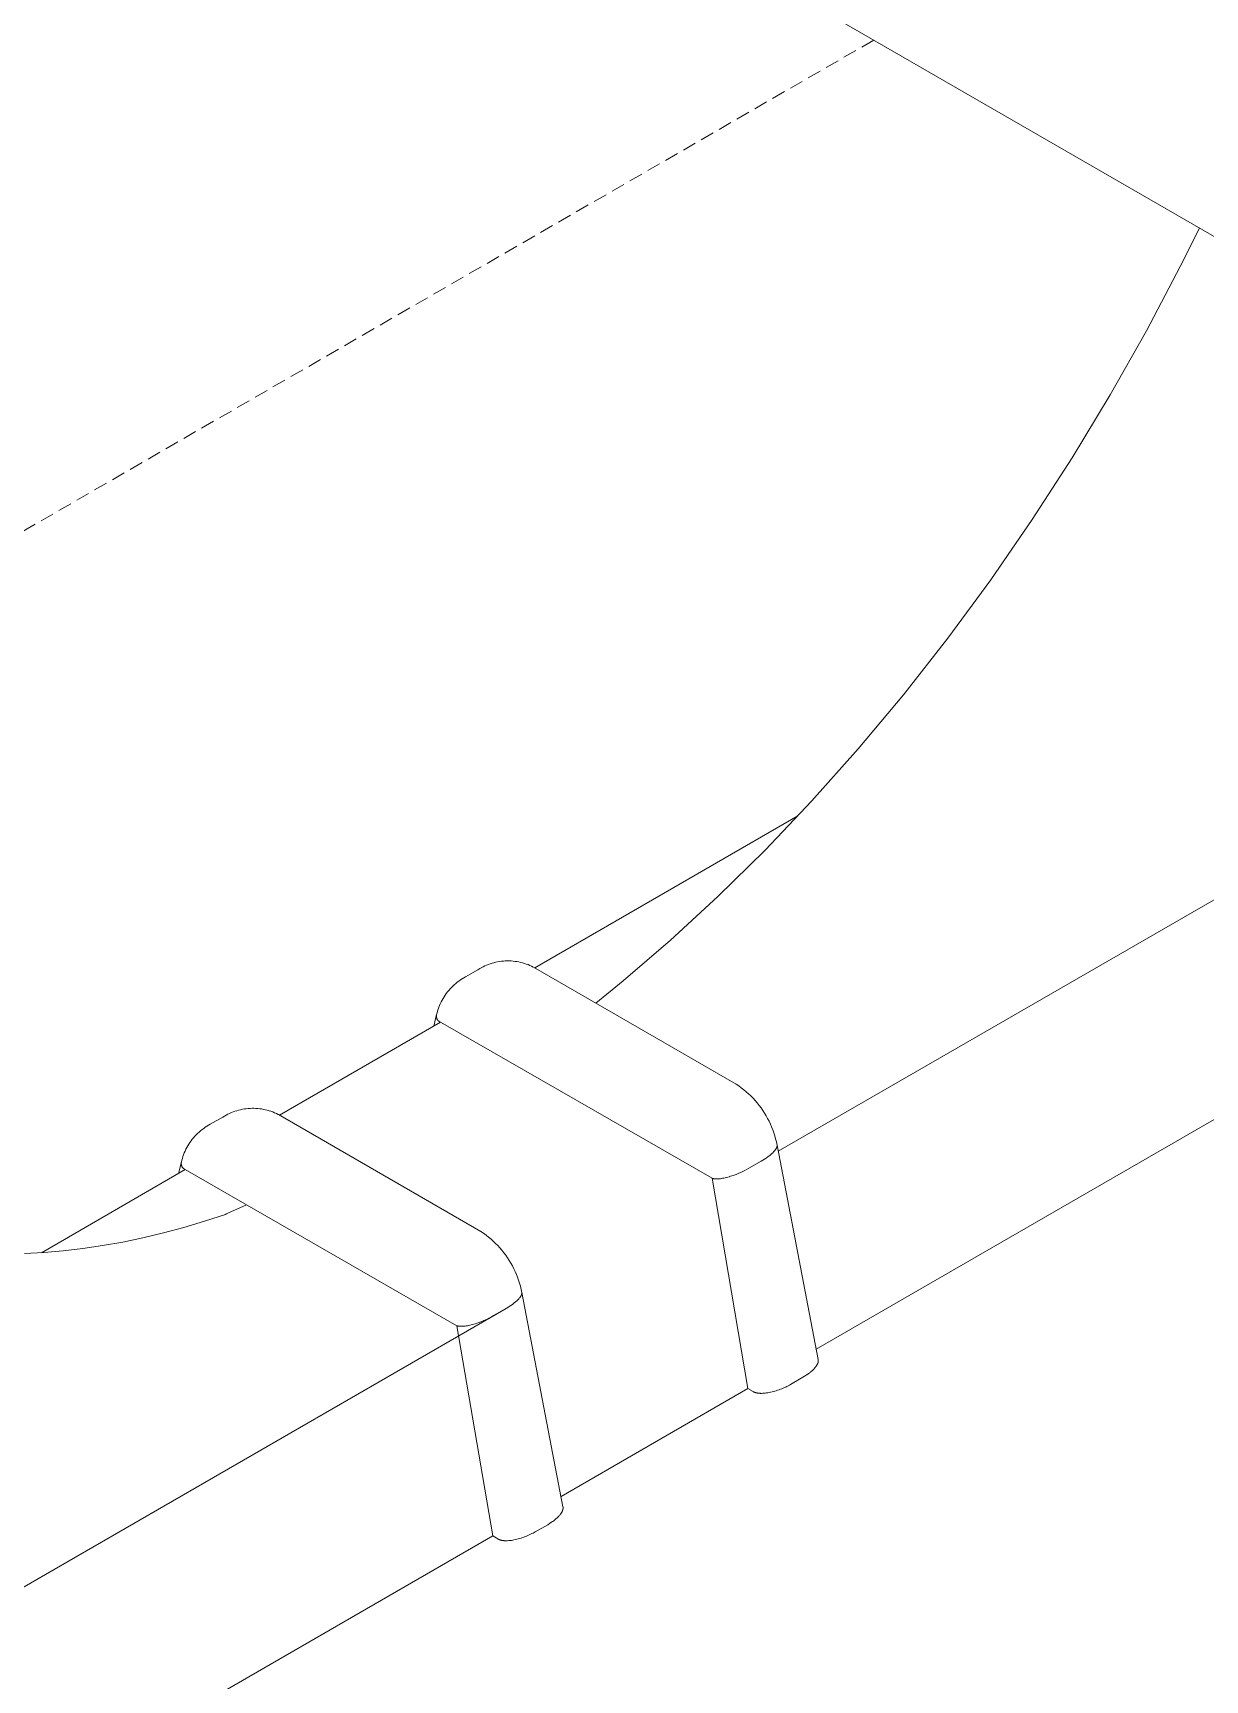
# Model space of a CAD drawing. Header units: millimetres. Extents: x -67 to 4862, y -244 to 3199.
# Drawn here: x 3369.3 to 3477.7, y 1377.2 to 1529.5 of the extents above; entities that cross this region are included whole.
import ezdxf

# ---------------------------------------------------------------- set-up
doc = ezdxf.new("R2010")
doc.units = ezdxf.units.MM
doc.linetypes.add('HIDDEN', pattern=[1.905, 1.27, -0.635])
doc.layers.add('ZANO_R', color=7, linetype='Continuous', lineweight=0)
doc.layers.add('ZANO_R_przerywana', color=7, linetype='HIDDEN', lineweight=0)

msp = doc.modelspace()

# ---------------------------------------------------------------- linework, layer by layer
at = {"layer": 'ZANO_R'}
for p, q in [((3194.79, 1674.48), (3880.84, 1278.39)), ((3475.43, 1507.9), (3477.19, 1511.44)), ((3472.29, 1501.93), (3475.43, 1507.9)), ((3468.95, 1496.02), (3472.29, 1501.93)), ((3465.43, 1490.2), (3468.95, 1496.02)), ((3461.74, 1484.49), (3465.43, 1490.2)), ((3457.9, 1478.92), (3461.74, 1484.49)), ((3438.25, 1426.08), (3531.64, 1480)), ((3453.92, 1473.52), (3457.9, 1478.92)), ((3449.83, 1468.3), (3453.92, 1473.52)), ((3470.77, 1424.53), (3549.24, 1469.84)), ((3445.63, 1463.28), (3449.83, 1468.3)), ((3441.36, 1458.49), (3445.63, 1463.28)), ((3437.03, 1453.94), (3441.36, 1458.49)), ((3415.74, 1443.05), (3440.06, 1457.09)), ((3432.66, 1449.64), (3437.03, 1453.94)), ((3428.28, 1445.6), (3432.66, 1449.64)), ((3423.9, 1441.83), (3428.28, 1445.6)), ((3409.34, 1442.21), (3410.49, 1442.87)), ((3410.49, 1442.87), (3410.65, 1442.97)), ((3410.65, 1442.97), (3410.8, 1443.05)), ((3410.8, 1443.05), (3410.96, 1443.14)), ((3410.96, 1443.14), (3411.12, 1443.22)), ((3411.12, 1443.22), (3411.28, 1443.29)), ((3411.28, 1443.29), (3411.45, 1443.35)), ((3411.45, 1443.35), (3411.62, 1443.41)), ((3411.62, 1443.41), (3411.79, 1443.47)), ((3411.79, 1443.47), (3411.96, 1443.52)), ((3411.96, 1443.52), (3412.13, 1443.56)), ((3412.13, 1443.56), (3412.31, 1443.59)), ((3412.31, 1443.59), (3412.48, 1443.62)), ((3412.48, 1443.62), (3412.66, 1443.65)), ((3412.66, 1443.65), (3412.84, 1443.67)), ((3412.84, 1443.67), (3413.02, 1443.68)), ((3413.02, 1443.68), (3413.19, 1443.68)), ((3413.19, 1443.68), (3413.37, 1443.68)), ((3413.37, 1443.68), (3413.55, 1443.68)), ((3413.55, 1443.68), (3413.73, 1443.66)), ((3413.73, 1443.66), (3413.91, 1443.64)), ((3413.91, 1443.64), (3414.08, 1443.62)), ((3414.08, 1443.62), (3414.26, 1443.59)), ((3414.26, 1443.59), (3414.43, 1443.55)), ((3414.43, 1443.55), (3414.61, 1443.51)), ((3414.61, 1443.51), (3414.78, 1443.46)), ((3414.78, 1443.46), (3414.95, 1443.4)), ((3414.95, 1443.4), (3415.12, 1443.34)), ((3415.12, 1443.34), (3415.28, 1443.27)), ((3415.28, 1443.27), (3415.44, 1443.2)), ((3415.44, 1443.2), (3415.6, 1443.12)), ((3415.63, 1443.1), (3434.36, 1432.29)), ((3407.56, 1440.67), (3407.68, 1440.82)), ((3407.68, 1440.82), (3407.79, 1440.96)), ((3407.79, 1440.96), (3407.91, 1441.1)), ((3407.91, 1441.1), (3408.04, 1441.23)), ((3408.04, 1441.23), (3408.17, 1441.36)), ((3408.17, 1441.36), (3408.3, 1441.48)), ((3408.3, 1441.48), (3408.44, 1441.6)), ((3408.44, 1441.6), (3408.58, 1441.71)), ((3408.58, 1441.71), (3408.72, 1441.82)), ((3408.72, 1441.82), (3408.87, 1441.93)), ((3408.87, 1441.93), (3409.03, 1442.03)), ((3409.03, 1442.03), (3409.18, 1442.12)), ((3409.18, 1442.12), (3409.34, 1442.21)), ((3421.38, 1439.79), (3423.9, 1441.83)), ((3406.76, 1439.05), (3406.81, 1439.23)), ((3406.81, 1439.23), (3406.87, 1439.4)), ((3406.87, 1439.4), (3406.94, 1439.57)), ((3406.94, 1439.57), (3407.01, 1439.73)), ((3407.01, 1439.73), (3407.09, 1439.9)), ((3407.09, 1439.9), (3407.17, 1440.06)), ((3407.17, 1440.06), (3407.26, 1440.22)), ((3407.26, 1440.22), (3407.36, 1440.37)), ((3407.36, 1440.37), (3407.46, 1440.53)), ((3407.46, 1440.53), (3407.56, 1440.67)), ((3392.14, 1429.42), (3407.02, 1438.02)), ((3406.4, 1437.66), (3406.67, 1438.73)), ((3406.66, 1438.66), (3406.65, 1438.64)), ((3406.65, 1438.64), (3406.65, 1438.62)), ((3406.65, 1438.62), (3406.65, 1438.6)), ((3406.65, 1438.6), (3406.65, 1438.57)), ((3406.65, 1438.57), (3406.65, 1438.55)), ((3406.65, 1438.55), (3406.65, 1438.53)), ((3406.65, 1438.53), (3406.65, 1438.51)), ((3406.65, 1438.51), (3406.66, 1438.49)), ((3406.66, 1438.7), (3406.71, 1438.88)), ((3406.66, 1438.7), (3406.66, 1438.68)), ((3406.66, 1438.68), (3406.66, 1438.66)), ((3406.66, 1438.49), (3406.66, 1438.47)), ((3406.66, 1438.47), (3406.66, 1438.45)), ((3406.66, 1438.45), (3406.67, 1438.43)), ((3406.67, 1438.43), (3406.67, 1438.41)), ((3406.67, 1438.41), (3406.68, 1438.39)), ((3406.68, 1438.39), (3406.69, 1438.37)), ((3406.69, 1438.37), (3406.69, 1438.35)), ((3406.69, 1438.35), (3406.7, 1438.33)), ((3406.7, 1438.33), (3406.71, 1438.31)), ((3406.71, 1438.88), (3406.76, 1439.05)), ((3406.71, 1438.31), (3406.72, 1438.29)), ((3406.72, 1438.29), (3406.73, 1438.27)), ((3406.73, 1438.27), (3406.74, 1438.26)), ((3406.74, 1438.26), (3406.75, 1438.24)), ((3406.75, 1438.24), (3406.76, 1438.22)), ((3406.76, 1438.22), (3406.78, 1438.2)), ((3406.78, 1438.2), (3406.79, 1438.19)), ((3406.79, 1438.19), (3406.8, 1438.17)), ((3406.8, 1438.17), (3406.82, 1438.16)), ((3406.82, 1438.16), (3406.83, 1438.14)), ((3406.83, 1438.14), (3406.85, 1438.13)), ((3406.85, 1438.13), (3406.86, 1438.11)), ((3406.86, 1438.11), (3406.88, 1438.1)), ((3406.88, 1438.1), (3406.9, 1438.09)), ((3406.9, 1438.09), (3406.91, 1438.08)), ((3406.91, 1438.08), (3406.93, 1438.06)), ((3406.93, 1438.06), (3406.95, 1438.05)), ((3406.95, 1438.05), (3406.97, 1438.04)), ((3406.97, 1438.04), (3406.99, 1438.03)), ((3406.99, 1438.03), (3407.01, 1438.02)), ((3407.01, 1438.02), (3407.02, 1438.02)), ((3407.02, 1438.02), (3432.14, 1423.59)), ((3434.37, 1432.29), (3434.61, 1432.13)), ((3434.61, 1432.13), (3434.84, 1431.96)), ((3434.84, 1431.96), (3435.07, 1431.78)), ((3435.07, 1431.78), (3435.29, 1431.59)), ((3435.29, 1431.59), (3435.51, 1431.4)), ((3389.06, 1430.02), (3389.24, 1430.04)), ((3389.24, 1430.04), (3389.42, 1430.05)), ((3389.42, 1430.05), (3389.6, 1430.06)), ((3389.6, 1430.06), (3389.77, 1430.06)), ((3389.77, 1430.06), (3389.95, 1430.05)), ((3389.95, 1430.05), (3390.13, 1430.04)), ((3390.13, 1430.04), (3390.31, 1430.02)), ((3435.51, 1431.4), (3435.72, 1431.2)), ((3435.72, 1431.2), (3435.92, 1430.99)), ((3435.92, 1430.99), (3436.12, 1430.78)), ((3436.12, 1430.78), (3436.31, 1430.56)), ((3436.31, 1430.56), (3436.49, 1430.33)), ((3436.49, 1430.33), (3436.66, 1430.1)), ((3436.66, 1430.1), (3436.83, 1429.86)), ((3385.59, 1428.5), (3385.74, 1428.58)), ((3385.74, 1428.58), (3386.9, 1429.25)), ((3386.9, 1429.25), (3387.05, 1429.34)), ((3387.05, 1429.34), (3387.2, 1429.43)), ((3387.2, 1429.43), (3387.36, 1429.51)), ((3387.36, 1429.51), (3387.52, 1429.59)), ((3387.52, 1429.59), (3387.69, 1429.66)), ((3387.69, 1429.66), (3387.85, 1429.73)), ((3387.85, 1429.73), (3388.02, 1429.79)), ((3388.02, 1429.79), (3388.19, 1429.84)), ((3388.19, 1429.84), (3388.36, 1429.89)), ((3388.36, 1429.89), (3388.53, 1429.93)), ((3388.53, 1429.93), (3388.71, 1429.97)), ((3388.71, 1429.97), (3388.89, 1430)), ((3388.89, 1430), (3389.06, 1430.02)), ((3390.31, 1430.02), (3390.49, 1430)), ((3390.49, 1430), (3390.66, 1429.96)), ((3390.66, 1429.96), (3390.84, 1429.93)), ((3390.84, 1429.93), (3391.01, 1429.88)), ((3391.01, 1429.88), (3391.18, 1429.83)), ((3391.18, 1429.83), (3391.35, 1429.78)), ((3391.35, 1429.78), (3391.52, 1429.72)), ((3391.52, 1429.72), (3391.68, 1429.65)), ((3391.68, 1429.65), (3391.85, 1429.58)), ((3391.85, 1429.58), (3392.01, 1429.5)), ((3392.04, 1429.48), (3410.77, 1418.67)), ((3436.83, 1429.86), (3436.98, 1429.62)), ((3436.98, 1429.62), (3437.13, 1429.37)), ((3437.13, 1429.37), (3437.27, 1429.11)), ((3437.27, 1429.11), (3437.41, 1428.86)), ((3437.41, 1428.86), (3437.53, 1428.59)), ((3437.53, 1428.59), (3437.64, 1428.33)), ((3383.86, 1426.9), (3383.97, 1427.05)), ((3383.97, 1427.05), (3384.08, 1427.19)), ((3384.08, 1427.19), (3384.19, 1427.34)), ((3384.19, 1427.34), (3384.31, 1427.47)), ((3384.31, 1427.47), (3384.44, 1427.6)), ((3384.44, 1427.6), (3384.57, 1427.73)), ((3384.57, 1427.73), (3384.7, 1427.86)), ((3384.7, 1427.86), (3384.84, 1427.98)), ((3384.84, 1427.98), (3384.98, 1428.09)), ((3384.98, 1428.09), (3385.13, 1428.2)), ((3385.13, 1428.2), (3385.28, 1428.3)), ((3385.28, 1428.3), (3385.43, 1428.4)), ((3385.43, 1428.4), (3385.59, 1428.5)), ((3437.64, 1428.33), (3437.75, 1428.06)), ((3437.75, 1428.06), (3437.84, 1427.78)), ((3437.84, 1427.78), (3437.93, 1427.51)), ((3437.93, 1427.51), (3438.01, 1427.23)), ((3438.01, 1427.23), (3438.08, 1426.95)), ((3383.16, 1425.43), (3383.21, 1425.6)), ((3383.21, 1425.6), (3383.27, 1425.77)), ((3383.27, 1425.77), (3383.34, 1425.94)), ((3383.34, 1425.94), (3383.41, 1426.11)), ((3383.41, 1426.11), (3383.49, 1426.27)), ((3383.49, 1426.27), (3383.58, 1426.44)), ((3383.58, 1426.44), (3383.67, 1426.59)), ((3383.67, 1426.59), (3383.76, 1426.75)), ((3383.76, 1426.75), (3383.86, 1426.9)), ((3437.14, 1425.46), (3436.99, 1425.36)), ((3437.28, 1425.56), (3437.14, 1425.46)), ((3437.41, 1425.66), (3437.28, 1425.56)), ((3437.48, 1425.71), (3437.41, 1425.66)), ((3437.54, 1425.76), (3437.48, 1425.71)), ((3437.6, 1425.81), (3437.54, 1425.76)), ((3437.66, 1425.87), (3437.6, 1425.81)), ((3437.71, 1425.92), (3437.66, 1425.87)), ((3437.77, 1425.97), (3437.71, 1425.92)), ((3437.82, 1426.02), (3437.77, 1425.97)), ((3437.86, 1426.07), (3437.82, 1426.02)), ((3437.9, 1426.12), (3437.86, 1426.07)), ((3437.94, 1426.17), (3437.9, 1426.12)), ((3437.96, 1426.19), (3437.94, 1426.17)), ((3437.98, 1426.22), (3437.96, 1426.19)), ((3438, 1426.24), (3437.98, 1426.22)), ((3438.01, 1426.26), (3438, 1426.24)), ((3438.03, 1426.29), (3438.01, 1426.26)), ((3438.04, 1426.31), (3438.03, 1426.29)), ((3438.06, 1426.33), (3438.04, 1426.31)), ((3438.07, 1426.35), (3438.06, 1426.33)), ((3438.08, 1426.38), (3438.07, 1426.35)), ((3438.08, 1426.95), (3438.14, 1426.66)), ((3438.09, 1426.4), (3438.08, 1426.38)), ((3438.1, 1426.42), (3438.09, 1426.4)), ((3438.11, 1426.44), (3438.1, 1426.42)), ((3438.12, 1426.47), (3438.11, 1426.46)), ((3438.11, 1426.46), (3438.11, 1426.44)), ((3438.13, 1426.5), (3438.12, 1426.49)), ((3438.12, 1426.49), (3438.12, 1426.48)), ((3438.12, 1426.48), (3438.12, 1426.47)), ((3438.14, 1426.54), (3438.13, 1426.53)), ((3438.13, 1426.53), (3438.13, 1426.52)), ((3438.13, 1426.52), (3438.13, 1426.51)), ((3438.13, 1426.51), (3438.13, 1426.5)), ((3438.14, 1426.66), (3438.14, 1426.66)), ((3438.14, 1426.66), (3438.14, 1426.65)), ((3438.14, 1426.65), (3441.95, 1406.84)), ((3438.14, 1426.65), (3438.14, 1426.64)), ((3438.14, 1426.64), (3438.14, 1426.63)), ((3438.14, 1426.63), (3438.14, 1426.62)), ((3438.14, 1426.62), (3438.14, 1426.61)), ((3438.14, 1426.61), (3438.14, 1426.6)), ((3438.14, 1426.6), (3438.14, 1426.6)), ((3438.14, 1426.6), (3438.14, 1426.59)), ((3438.14, 1426.59), (3438.14, 1426.58)), ((3438.14, 1426.58), (3438.14, 1426.57)), ((3438.14, 1426.57), (3438.14, 1426.56)), ((3438.14, 1426.56), (3438.14, 1426.55)), ((3438.14, 1426.55), (3438.14, 1426.54)), ((3370.12, 1416.71), (3383.43, 1424.39)), ((3382.81, 1424.03), (3383.07, 1425.1)), ((3383.06, 1425.01), (3383.05, 1424.99)), ((3383.05, 1424.99), (3383.05, 1424.97)), ((3383.05, 1424.97), (3383.05, 1424.95)), ((3383.05, 1424.95), (3383.05, 1424.93)), ((3383.05, 1424.93), (3383.05, 1424.91)), ((3383.05, 1424.91), (3383.06, 1424.89)), ((3383.07, 1425.08), (3383.06, 1425.06)), ((3383.06, 1425.06), (3383.06, 1425.03)), ((3383.06, 1425.03), (3383.06, 1425.01)), ((3383.06, 1424.89), (3383.06, 1424.87)), ((3383.06, 1424.87), (3383.06, 1424.85)), ((3383.06, 1424.85), (3383.07, 1424.83)), ((3383.07, 1425.08), (3383.11, 1425.25)), ((3383.07, 1424.83), (3383.07, 1424.81)), ((3383.07, 1424.81), (3383.08, 1424.79)), ((3383.08, 1424.79), (3383.08, 1424.76)), ((3383.08, 1424.76), (3383.09, 1424.75)), ((3383.09, 1424.75), (3383.1, 1424.73)), ((3383.1, 1424.73), (3383.1, 1424.71)), ((3383.1, 1424.71), (3383.11, 1424.69)), ((3383.11, 1425.25), (3383.16, 1425.43)), ((3383.11, 1424.69), (3383.12, 1424.67)), ((3383.12, 1424.67), (3383.13, 1424.65)), ((3383.13, 1424.65), (3383.14, 1424.63)), ((3383.14, 1424.63), (3383.15, 1424.61)), ((3383.15, 1424.61), (3383.17, 1424.6)), ((3383.17, 1424.6), (3383.18, 1424.58)), ((3383.18, 1424.58), (3383.19, 1424.56)), ((3383.19, 1424.56), (3383.21, 1424.55)), ((3383.21, 1424.55), (3383.22, 1424.53)), ((3383.22, 1424.53), (3383.24, 1424.52)), ((3383.24, 1424.52), (3383.25, 1424.5)), ((3383.25, 1424.5), (3383.27, 1424.49)), ((3383.27, 1424.49), (3383.28, 1424.48)), ((3383.28, 1424.48), (3383.3, 1424.46)), ((3383.3, 1424.46), (3383.32, 1424.45)), ((3383.32, 1424.45), (3383.33, 1424.44)), ((3383.33, 1424.44), (3383.35, 1424.43)), ((3383.35, 1424.43), (3383.37, 1424.42)), ((3383.37, 1424.42), (3383.39, 1424.41)), ((3383.39, 1424.41), (3383.41, 1424.4)), ((3383.41, 1424.4), (3383.43, 1424.39)), ((3383.43, 1424.39), (3408.54, 1409.96)), ((3434.36, 1423.95), (3434.1, 1423.85)), ((3434.61, 1424.05), (3434.36, 1423.95)), ((3434.86, 1424.16), (3434.61, 1424.05)), ((3435.1, 1424.28), (3434.86, 1424.16)), ((3435.33, 1424.4), (3435.1, 1424.28)), ((3435.54, 1424.51), (3435.33, 1424.4)), ((3436.69, 1425.18), (3435.54, 1424.51)), ((3436.84, 1425.27), (3436.69, 1425.18)), ((3436.99, 1425.36), (3436.84, 1425.27)), ((3470.77, 1424.53), (3441.77, 1407.79)), ((3432.15, 1423.58), (3432.14, 1423.59)), ((3432.14, 1423.59), (3435.45, 1404.14)), ((3432.16, 1423.58), (3432.15, 1423.58)), ((3432.17, 1423.58), (3432.16, 1423.58)), ((3432.19, 1423.57), (3432.17, 1423.58)), ((3432.22, 1423.56), (3432.19, 1423.57)), ((3432.24, 1423.56), (3432.22, 1423.56)), ((3432.28, 1423.55), (3432.24, 1423.56)), ((3432.31, 1423.55), (3432.28, 1423.55)), ((3432.34, 1423.54), (3432.31, 1423.55)), ((3432.38, 1423.54), (3432.34, 1423.54)), ((3432.41, 1423.53), (3432.38, 1423.54)), ((3432.45, 1423.53), (3432.41, 1423.53)), ((3432.49, 1423.53), (3432.45, 1423.53)), ((3432.53, 1423.53), (3432.49, 1423.53)), ((3432.57, 1423.53), (3432.53, 1423.53)), ((3432.61, 1423.53), (3432.57, 1423.53)), ((3432.66, 1423.53), (3432.61, 1423.53)), ((3432.7, 1423.53), (3432.66, 1423.53)), ((3432.8, 1423.54), (3432.7, 1423.53)), ((3432.9, 1423.55), (3432.8, 1423.54)), ((3433, 1423.57), (3432.9, 1423.55)), ((3433.11, 1423.59), (3433, 1423.57)), ((3433.23, 1423.61), (3433.11, 1423.59)), ((3433.35, 1423.63), (3433.23, 1423.61)), ((3433.47, 1423.66), (3433.35, 1423.63)), ((3433.59, 1423.69), (3433.47, 1423.66)), ((3433.71, 1423.73), (3433.59, 1423.69)), ((3433.84, 1423.77), (3433.71, 1423.73)), ((3433.97, 1423.81), (3433.84, 1423.77)), ((3434.1, 1423.85), (3433.97, 1423.81)), ((3387.1, 1420.24), (3389.08, 1421.14)), ((3383.29, 1419.05), (3385.2, 1419.62)), ((3385.2, 1419.62), (3387.24, 1420.28)), ((3377.65, 1417.69), (3379.51, 1418.09)), ((3379.51, 1418.09), (3381.4, 1418.54)), ((3381.4, 1418.54), (3383.29, 1419.05)), ((3410.77, 1418.66), (3411.01, 1418.5)), ((3411.01, 1418.5), (3411.25, 1418.33)), ((3411.25, 1418.33), (3411.47, 1418.15)), ((3411.47, 1418.15), (3411.7, 1417.97)), ((3411.7, 1417.97), (3411.91, 1417.77)), ((3368.57, 1416.63), (3370.35, 1416.72)), ((3370.35, 1416.72), (3372.13, 1416.87)), ((3372.13, 1416.87), (3373.96, 1417.09)), ((3373.96, 1417.09), (3375.78, 1417.36)), ((3375.78, 1417.36), (3377.65, 1417.69)), ((3411.91, 1417.77), (3412.12, 1417.57)), ((3412.12, 1417.57), (3412.32, 1417.37)), ((3412.32, 1417.37), (3412.52, 1417.15)), ((3412.52, 1417.15), (3412.71, 1416.93)), ((3412.71, 1416.93), (3412.89, 1416.71)), ((3412.89, 1416.71), (3413.06, 1416.47)), ((3413.06, 1416.47), (3413.23, 1416.24)), ((3413.23, 1416.24), (3413.39, 1415.99)), ((3413.39, 1415.99), (3413.53, 1415.74)), ((3413.53, 1415.74), (3413.68, 1415.49)), ((3413.68, 1415.49), (3413.81, 1415.23)), ((3413.81, 1415.23), (3413.93, 1414.97)), ((3413.93, 1414.97), (3414.05, 1414.7)), ((3414.05, 1414.7), (3414.15, 1414.43)), ((3414.15, 1414.43), (3414.25, 1414.16)), ((3414.25, 1414.16), (3414.33, 1413.88)), ((3414.33, 1413.88), (3414.41, 1413.61)), ((3414.41, 1413.61), (3414.48, 1413.32)), ((3414.48, 1413.32), (3414.54, 1413.04)), ((3413.54, 1411.83), (3413.39, 1411.74)), ((3413.68, 1411.93), (3413.54, 1411.83)), ((3413.82, 1412.04), (3413.68, 1411.93)), ((3413.88, 1412.09), (3413.82, 1412.04)), ((3413.94, 1412.14), (3413.88, 1412.09)), ((3414, 1412.19), (3413.94, 1412.14)), ((3414.06, 1412.24), (3414, 1412.19)), ((3414.12, 1412.29), (3414.06, 1412.24)), ((3414.17, 1412.34), (3414.12, 1412.29)), ((3414.22, 1412.39), (3414.17, 1412.34)), ((3414.26, 1412.44), (3414.22, 1412.39)), ((3414.31, 1412.49), (3414.26, 1412.44)), ((3414.35, 1412.54), (3414.31, 1412.49)), ((3414.37, 1412.57), (3414.35, 1412.54)), ((3414.38, 1412.59), (3414.37, 1412.57)), ((3414.4, 1412.61), (3414.38, 1412.59)), ((3414.42, 1412.64), (3414.4, 1412.61)), ((3414.43, 1412.66), (3414.42, 1412.64)), ((3414.44, 1412.68), (3414.43, 1412.66)), ((3414.46, 1412.71), (3414.44, 1412.68)), ((3414.47, 1412.73), (3414.46, 1412.71)), ((3414.48, 1412.75), (3414.47, 1412.73)), ((3414.49, 1412.77), (3414.48, 1412.75)), ((3414.5, 1412.79), (3414.49, 1412.77)), ((3414.51, 1412.82), (3414.5, 1412.79)), ((3414.52, 1412.84), (3414.51, 1412.82)), ((3414.53, 1412.87), (3414.52, 1412.86)), ((3414.52, 1412.86), (3414.52, 1412.85)), ((3414.52, 1412.85), (3414.52, 1412.84)), ((3414.54, 1412.91), (3414.53, 1412.9)), ((3414.53, 1412.9), (3414.53, 1412.89)), ((3414.53, 1412.89), (3414.53, 1412.88)), ((3414.53, 1412.88), (3414.53, 1412.87)), ((3414.54, 1413.04), (3414.54, 1413.03)), ((3414.54, 1413.03), (3414.54, 1413.02)), ((3414.54, 1413.02), (3418.35, 1393.22)), ((3414.54, 1413.02), (3414.54, 1413.01)), ((3414.54, 1413.01), (3414.54, 1413.01)), ((3414.54, 1413.01), (3414.54, 1413)), ((3414.54, 1413), (3414.54, 1412.99)), ((3414.54, 1412.99), (3414.54, 1412.98)), ((3414.54, 1412.98), (3414.54, 1412.97)), ((3414.54, 1412.97), (3414.54, 1412.96)), ((3414.54, 1412.96), (3414.54, 1412.95)), ((3414.54, 1412.95), (3414.54, 1412.94)), ((3414.54, 1412.94), (3414.54, 1412.94)), ((3414.54, 1412.94), (3414.54, 1412.93)), ((3414.54, 1412.93), (3414.54, 1412.92)), ((3414.54, 1412.92), (3414.54, 1412.91)), ((3413.09, 1411.56), (3286.88, 1338.69)), ((3410.5, 1410.23), (3410.37, 1410.18)), ((3410.76, 1410.33), (3410.5, 1410.23)), ((3411.02, 1410.43), (3410.76, 1410.33)), ((3411.27, 1410.54), (3411.02, 1410.43)), ((3411.5, 1410.66), (3411.27, 1410.54)), ((3411.73, 1410.77), (3411.5, 1410.66)), ((3411.94, 1410.89), (3411.73, 1410.77)), ((3413.09, 1411.56), (3411.94, 1410.89)), ((3413.24, 1411.64), (3413.09, 1411.56)), ((3413.39, 1411.74), (3413.24, 1411.64)), ((3408.55, 1409.96), (3408.54, 1409.96)), ((3408.54, 1409.96), (3411.85, 1390.52)), ((3408.56, 1409.96), (3408.55, 1409.96)), ((3408.58, 1409.95), (3408.56, 1409.96)), ((3408.59, 1409.95), (3408.58, 1409.95)), ((3408.62, 1409.94), (3408.59, 1409.95)), ((3408.65, 1409.93), (3408.62, 1409.94)), ((3408.68, 1409.93), (3408.65, 1409.93)), ((3408.71, 1409.92), (3408.68, 1409.93)), ((3408.74, 1409.92), (3408.71, 1409.92)), ((3408.78, 1409.91), (3408.74, 1409.92)), ((3408.81, 1409.91), (3408.78, 1409.91)), ((3408.85, 1409.91), (3408.81, 1409.91)), ((3408.89, 1409.91), (3408.85, 1409.91)), ((3408.93, 1409.91), (3408.89, 1409.91)), ((3408.97, 1409.91), (3408.93, 1409.91)), ((3409.02, 1409.91), (3408.97, 1409.91)), ((3409.06, 1409.91), (3409.02, 1409.91)), ((3409.11, 1409.91), (3409.06, 1409.91)), ((3409.2, 1409.92), (3409.11, 1409.91)), ((3409.3, 1409.93), (3409.2, 1409.92)), ((3409.41, 1409.94), (3409.3, 1409.93)), ((3409.52, 1409.96), (3409.41, 1409.94)), ((3409.63, 1409.98), (3409.52, 1409.96)), ((3409.75, 1410.01), (3409.63, 1409.98)), ((3409.87, 1410.04), (3409.75, 1410.01)), ((3409.99, 1410.07), (3409.87, 1410.04)), ((3410.12, 1410.1), (3409.99, 1410.07)), ((3410.24, 1410.14), (3410.12, 1410.1)), ((3410.37, 1410.18), (3410.24, 1410.14)), ((3441.26, 1405.69), (3441.19, 1405.63)), ((3441.32, 1405.74), (3441.26, 1405.69)), ((3441.39, 1405.8), (3441.32, 1405.74)), ((3441.45, 1405.85), (3441.39, 1405.8)), ((3441.5, 1405.91), (3441.45, 1405.85)), ((3441.56, 1405.97), (3441.5, 1405.91)), ((3441.61, 1406.02), (3441.56, 1405.97)), ((3441.66, 1406.08), (3441.61, 1406.02)), ((3441.7, 1406.14), (3441.66, 1406.08)), ((3441.72, 1406.16), (3441.7, 1406.14)), ((3441.74, 1406.19), (3441.72, 1406.16)), ((3441.76, 1406.22), (3441.74, 1406.19)), ((3441.78, 1406.25), (3441.76, 1406.22)), ((3441.8, 1406.27), (3441.78, 1406.25)), ((3441.82, 1406.3), (3441.8, 1406.27)), ((3441.83, 1406.33), (3441.82, 1406.3)), ((3441.85, 1406.36), (3441.83, 1406.33)), ((3441.86, 1406.38), (3441.85, 1406.36)), ((3441.87, 1406.41), (3441.86, 1406.38)), ((3441.89, 1406.44), (3441.87, 1406.41)), ((3441.9, 1406.46), (3441.89, 1406.44)), ((3441.91, 1406.49), (3441.9, 1406.46)), ((3441.92, 1406.51), (3441.91, 1406.49)), ((3441.93, 1406.54), (3441.92, 1406.51)), ((3441.94, 1406.59), (3441.93, 1406.57)), ((3441.93, 1406.57), (3441.93, 1406.54)), ((3441.95, 1406.62), (3441.94, 1406.59)), ((3441.95, 1406.84), (3441.95, 1406.83)), ((3441.95, 1406.83), (3441.96, 1406.82)), ((3441.96, 1406.68), (3441.95, 1406.66)), ((3441.95, 1406.66), (3441.95, 1406.65)), ((3441.95, 1406.65), (3441.95, 1406.64)), ((3441.95, 1406.64), (3441.95, 1406.63)), ((3441.95, 1406.63), (3441.95, 1406.62)), ((3441.96, 1406.82), (3441.96, 1406.81)), ((3441.96, 1406.81), (3441.96, 1406.8)), ((3441.96, 1406.8), (3441.96, 1406.79)), ((3441.96, 1406.79), (3441.96, 1406.78)), ((3441.96, 1406.78), (3441.96, 1406.77)), ((3441.96, 1406.77), (3441.96, 1406.76)), ((3441.96, 1406.76), (3441.96, 1406.74)), ((3441.96, 1406.74), (3441.96, 1406.73)), ((3441.96, 1406.73), (3441.96, 1406.72)), ((3441.96, 1406.72), (3441.96, 1406.71)), ((3441.96, 1406.71), (3441.96, 1406.7)), ((3441.96, 1406.7), (3441.96, 1406.69)), ((3441.96, 1406.69), (3441.96, 1406.68)), ((3435.45, 1404.14), (3418.17, 1394.16)), ((3435.93, 1403.86), (3435.45, 1404.14)), ((3438.71, 1404.18), (3438.58, 1404.13)), ((3438.83, 1404.24), (3438.71, 1404.18)), ((3438.95, 1404.29), (3438.83, 1404.24)), ((3439.06, 1404.35), (3438.95, 1404.29)), ((3439.18, 1404.41), (3439.06, 1404.35)), ((3439.28, 1404.47), (3439.18, 1404.41)), ((3439.39, 1404.52), (3439.28, 1404.47)), ((3440.54, 1405.19), (3439.39, 1404.52)), ((3440.69, 1405.28), (3440.54, 1405.19)), ((3440.84, 1405.38), (3440.69, 1405.28)), ((3440.98, 1405.48), (3440.84, 1405.38)), ((3441.06, 1405.53), (3440.98, 1405.48)), ((3441.13, 1405.58), (3441.06, 1405.53)), ((3441.19, 1405.63), (3441.13, 1405.58)), ((3435.95, 1403.85), (3435.93, 1403.86)), ((3435.96, 1403.85), (3435.95, 1403.85)), ((3435.97, 1403.84), (3435.96, 1403.85)), ((3435.99, 1403.83), (3435.97, 1403.84)), ((3436, 1403.82), (3435.99, 1403.83)), ((3436.02, 1403.82), (3436, 1403.82)), ((3436.05, 1403.81), (3436.02, 1403.82)), ((3436.08, 1403.79), (3436.05, 1403.81)), ((3436.11, 1403.78), (3436.08, 1403.79)), ((3436.15, 1403.77), (3436.11, 1403.78)), ((3436.18, 1403.76), (3436.15, 1403.77)), ((3436.22, 1403.75), (3436.18, 1403.76)), ((3436.26, 1403.74), (3436.22, 1403.75)), ((3436.3, 1403.74), (3436.26, 1403.74)), ((3436.34, 1403.73), (3436.3, 1403.74)), ((3436.38, 1403.72), (3436.34, 1403.73)), ((3436.43, 1403.72), (3436.38, 1403.72)), ((3436.47, 1403.71), (3436.43, 1403.72)), ((3436.52, 1403.71), (3436.47, 1403.71)), ((3436.57, 1403.71), (3436.52, 1403.71)), ((3436.62, 1403.7), (3436.57, 1403.71)), ((3436.67, 1403.7), (3436.62, 1403.7)), ((3436.72, 1403.7), (3436.67, 1403.7)), ((3436.83, 1403.71), (3436.72, 1403.7)), ((3436.94, 1403.71), (3436.83, 1403.71)), ((3437.05, 1403.72), (3436.94, 1403.71)), ((3437.17, 1403.74), (3437.05, 1403.72)), ((3437.3, 1403.76), (3437.17, 1403.74)), ((3437.42, 1403.78), (3437.3, 1403.76)), ((3437.55, 1403.81), (3437.42, 1403.78)), ((3437.68, 1403.84), (3437.55, 1403.81)), ((3437.81, 1403.87), (3437.68, 1403.84)), ((3437.94, 1403.91), (3437.81, 1403.87)), ((3438.07, 1403.95), (3437.94, 1403.91)), ((3438.2, 1403.99), (3438.07, 1403.95)), ((3438.33, 1404.03), (3438.2, 1403.99)), ((3438.46, 1404.08), (3438.33, 1404.03)), ((3438.58, 1404.13), (3438.46, 1404.08)), ((3417.53, 1391.96), (3417.46, 1391.9)), ((3417.6, 1392.01), (3417.53, 1391.96)), ((3417.66, 1392.06), (3417.6, 1392.01)), ((3417.73, 1392.12), (3417.66, 1392.06)), ((3417.79, 1392.17), (3417.73, 1392.12)), ((3417.85, 1392.23), (3417.79, 1392.17)), ((3417.9, 1392.28), (3417.85, 1392.23)), ((3417.96, 1392.34), (3417.9, 1392.28)), ((3418.01, 1392.4), (3417.96, 1392.34)), ((3418.06, 1392.45), (3418.01, 1392.4)), ((3418.1, 1392.51), (3418.06, 1392.45)), ((3418.12, 1392.54), (3418.1, 1392.51)), ((3418.14, 1392.57), (3418.12, 1392.54)), ((3418.16, 1392.59), (3418.14, 1392.57)), ((3418.18, 1392.62), (3418.16, 1392.59)), ((3418.2, 1392.65), (3418.18, 1392.62)), ((3418.22, 1392.68), (3418.2, 1392.65)), ((3418.23, 1392.71), (3418.22, 1392.68)), ((3418.25, 1392.73), (3418.23, 1392.71)), ((3418.26, 1392.76), (3418.25, 1392.73)), ((3418.28, 1392.79), (3418.26, 1392.76)), ((3418.29, 1392.81), (3418.28, 1392.79)), ((3418.3, 1392.84), (3418.29, 1392.81)), ((3418.31, 1392.86), (3418.3, 1392.84)), ((3418.32, 1392.89), (3418.31, 1392.86)), ((3418.33, 1392.92), (3418.32, 1392.89)), ((3418.34, 1392.94), (3418.33, 1392.92)), ((3418.35, 1392.99), (3418.34, 1392.97)), ((3418.34, 1392.97), (3418.34, 1392.94)), ((3418.35, 1393.22), (3418.36, 1393.21)), ((3418.36, 1393.03), (3418.35, 1393.02)), ((3418.35, 1393.02), (3418.35, 1393)), ((3418.35, 1393), (3418.35, 1392.99)), ((3418.36, 1393.21), (3418.36, 1393.2)), ((3418.36, 1393.2), (3418.36, 1393.19)), ((3418.36, 1393.19), (3418.36, 1393.17)), ((3418.36, 1393.17), (3418.36, 1393.16)), ((3418.36, 1393.16), (3418.36, 1393.15)), ((3418.36, 1393.15), (3418.36, 1393.14)), ((3418.36, 1393.14), (3418.36, 1393.13)), ((3418.36, 1393.13), (3418.36, 1393.12)), ((3418.36, 1393.12), (3418.36, 1393.11)), ((3418.36, 1393.11), (3418.36, 1393.1)), ((3418.36, 1393.1), (3418.36, 1393.09)), ((3418.36, 1393.09), (3418.36, 1393.07)), ((3418.36, 1393.07), (3418.36, 1393.06)), ((3418.36, 1393.06), (3418.36, 1393.05)), ((3418.36, 1393.05), (3418.36, 1393.04)), ((3418.36, 1393.04), (3418.36, 1393.03)), ((3411.85, 1390.52), (3272.94, 1310.31)), ((3412.34, 1390.24), (3411.85, 1390.52)), ((3414.86, 1390.46), (3414.73, 1390.41)), ((3414.99, 1390.51), (3414.86, 1390.46)), ((3415.11, 1390.56), (3414.99, 1390.51)), ((3415.23, 1390.61), (3415.11, 1390.56)), ((3415.35, 1390.67), (3415.23, 1390.61)), ((3415.47, 1390.73), (3415.35, 1390.67)), ((3415.58, 1390.78), (3415.47, 1390.73)), ((3415.69, 1390.84), (3415.58, 1390.78)), ((3415.79, 1390.9), (3415.69, 1390.84)), ((3416.94, 1391.56), (3415.79, 1390.9)), ((3417.09, 1391.66), (3416.94, 1391.56)), ((3417.24, 1391.75), (3417.09, 1391.66)), ((3417.39, 1391.85), (3417.24, 1391.75)), ((3417.46, 1391.9), (3417.39, 1391.85)), ((3412.35, 1390.23), (3412.34, 1390.24)), ((3412.36, 1390.22), (3412.35, 1390.23)), ((3412.38, 1390.21), (3412.36, 1390.22)), ((3412.39, 1390.21), (3412.38, 1390.21)), ((3412.4, 1390.2), (3412.39, 1390.21)), ((3412.42, 1390.19), (3412.4, 1390.2)), ((3412.45, 1390.18), (3412.42, 1390.19)), ((3412.48, 1390.17), (3412.45, 1390.18)), ((3412.51, 1390.16), (3412.48, 1390.17)), ((3412.55, 1390.15), (3412.51, 1390.16)), ((3412.58, 1390.14), (3412.55, 1390.15)), ((3412.62, 1390.13), (3412.58, 1390.14)), ((3412.66, 1390.12), (3412.62, 1390.13)), ((3412.7, 1390.11), (3412.66, 1390.12)), ((3412.74, 1390.1), (3412.7, 1390.11)), ((3412.78, 1390.1), (3412.74, 1390.1)), ((3412.83, 1390.09), (3412.78, 1390.1)), ((3412.87, 1390.09), (3412.83, 1390.09)), ((3412.92, 1390.08), (3412.87, 1390.09)), ((3412.97, 1390.08), (3412.92, 1390.08)), ((3413.02, 1390.08), (3412.97, 1390.08)), ((3413.07, 1390.08), (3413.02, 1390.08)), ((3413.12, 1390.08), (3413.07, 1390.08)), ((3413.23, 1390.08), (3413.12, 1390.08)), ((3413.34, 1390.09), (3413.23, 1390.08)), ((3413.46, 1390.1), (3413.34, 1390.09)), ((3413.58, 1390.11), (3413.46, 1390.1)), ((3413.7, 1390.13), (3413.58, 1390.11)), ((3413.82, 1390.16), (3413.7, 1390.13)), ((3413.95, 1390.18), (3413.82, 1390.16)), ((3414.08, 1390.21), (3413.95, 1390.18)), ((3414.21, 1390.24), (3414.08, 1390.21)), ((3414.34, 1390.28), (3414.21, 1390.24)), ((3414.47, 1390.32), (3414.34, 1390.28)), ((3414.6, 1390.36), (3414.47, 1390.32)), ((3414.73, 1390.41), (3414.6, 1390.36))]:
    msp.add_line(p, q, dxfattribs=at)
at = {"layer": 'ZANO_R_przerywana'}
msp.add_line((3447.08, 1528.82), (3328.24, 1460.21), dxfattribs=at)

doc.saveas('drawing.dxf')
